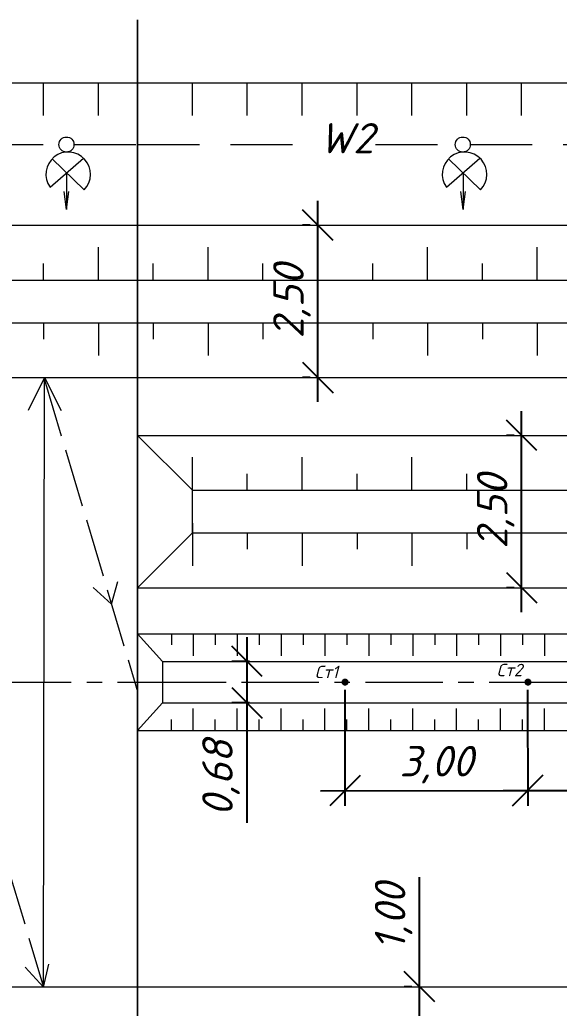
# Model space of a CAD drawing. Header units: millimetres. Extents: x 27137 to 30937, y -4667 to -569.
# Drawn here: x 28498.9 to 28543.2, y -4001.1 to -3920 of the extents above; entities that cross this region are included whole.
import ezdxf

# ---------------------------------------------------------------- set-up
doc = ezdxf.new("R2010")
doc.units = ezdxf.units.MM
doc.header["$LTSCALE"] = 0.4
for name, pattern in [('ACAD_ISO02W100', [15, 12, -3]), ('осевая', [50.8, 31.75, -6.35, 6.35, -6.35]), ('штриховаяX2', [38.1, 25.4, -12.7])]:
    doc.linetypes.add(name, pattern=pattern)
doc.styles.add('Isocpeur', font='isocpeui.ttf', dxfattribs={"height": 2.5})
doc.styles.get("Standard").update_dxf_attribs({"font": 'isocpeui.ttf', "height": 2.5})
doc.dimstyles.new('06', dxfattribs={"dimtxt": 2.5, "dimasz": 2.5, "dimexe": 1.25, "dimexo": 0.625, "dimtad": 1, "dimdec": 0, "dimlfac": 200, "dimtxsty": 'Standard', "dimblk": 'OBLIQUE', "dimcen": 2.5, "dimdle": 2, "dimadec": 0, "dimazin": 0, "dimtfac": 1, "dimtdec": 0, "dimtmove": 0, "dimatfit": 3, "dimldrblk": 'OBLIQUE', "dimfxl": 1, "dimarcsym": 0})

# ---------------------------------------------------------------- blocks, each defined once
blk = doc.blocks.new('_Oblique')
at = {"color": 0, "linetype": 'ByBlock', "lineweight": -2}
blk.add_line((-0.5, -0.5), (0.5, 0.5), dxfattribs=at)
blk = doc.blocks.new('*D221')
at = {"color": 0, "lineweight": -2, "transparency": 16777216}
for p, q in [((28523.366, -3951.368), (28523.366, -3934.868)), ((28522.741, -3936.868), (28522.116, -3936.868)), ((28522.741, -3949.368), (28522.116, -3949.368))]:
    blk.add_line(p, q, dxfattribs=at)
at = {"layer": 'Defpoints', "color": 0, "transparency": 16777216}
for p in [(28523.366, -3936.868), (28523.366, -3936.868), (28523.366, -3949.368)]:
    blk.add_point(p, dxfattribs=at)
at = {"color": 0, "lineweight": -2, "transparency": 16777216, "xscale": 2.5, "yscale": 2.5, "zscale": 2.5}
for p, rotation in [((28523.366, -3936.868), 90), ((28523.366, -3949.368), 270)]:
    blk.add_blockref('_Oblique', p, dxfattribs=dict(at, rotation=rotation))
at = {"color": 0, "lineweight": 15, "transparency": 16777216, "insert": (28521.241, -3943.118), "char_height": 2.5, "attachment_point": 5, "rotation": 90, "style": 'Isocpeur'}
blk.add_mtext('2,50', dxfattribs=at)
blk = doc.blocks.new('*D222')
at = {"color": 0, "lineweight": -2, "transparency": 16777216}
for p, q in [((28525.582, -3975.004), (28525.59, -3984.525)), ((28540.568, -3974.993), (28540.575, -3984.514)), ((28523.589, -3983.276), (28542.574, -3983.262))]:
    blk.add_line(p, q, dxfattribs=at)
at = {"layer": 'Defpoints', "color": 0, "transparency": 16777216}
for p in [(28525.582, -3974.379), (28540.568, -3974.368), (28540.574, -3983.264)]:
    blk.add_point(p, dxfattribs=at)
at = {"color": 0, "lineweight": -2, "transparency": 16777216, "xscale": 2.5, "yscale": 2.5, "zscale": 2.5}
for p, rotation in [((28525.589, -3983.275), 180.0424897581809), ((28540.574, -3983.264), 0.04248975818089688)]:
    blk.add_blockref('_Oblique', p, dxfattribs=dict(at, rotation=rotation))
at = {"color": 0, "lineweight": 15, "transparency": 16777216, "insert": (28533.078, -3979.061), "char_height": 2.5, "attachment_point": 5, "rotation": 0.04249, "style": 'Isocpeur'}
blk.add_mtext('\\P3,00', dxfattribs=at)
blk = doc.blocks.new('*D223')
at = {"color": 0, "lineweight": -2, "transparency": 16777216}
for p, q in [((28540.568, -3974.993), (28540.575, -3984.514)), ((28555.554, -3974.982), (28555.561, -3984.502)), ((28538.574, -3983.265), (28557.56, -3983.251))]:
    blk.add_line(p, q, dxfattribs=at)
at = {"layer": 'Defpoints', "color": 0, "transparency": 16777216}
for p in [(28540.568, -3974.368), (28555.554, -3974.357), (28555.56, -3983.252)]:
    blk.add_point(p, dxfattribs=at)
at = {"color": 0, "lineweight": -2, "transparency": 16777216, "xscale": 2.5, "yscale": 2.5, "zscale": 2.5}
for p, rotation in [((28540.574, -3983.264), 180.0424897581809), ((28555.56, -3983.252), 0.04248975818089688)]:
    blk.add_blockref('_Oblique', p, dxfattribs=dict(at, rotation=rotation))
at = {"color": 0, "lineweight": 15, "transparency": 16777216, "insert": (28548.064, -3979.05), "char_height": 2.5, "attachment_point": 5, "rotation": 0.04249, "style": 'Isocpeur'}
blk.add_mtext('\\P3,00', dxfattribs=at)
blk = doc.blocks.new('*D234')
at = {"color": 0, "lineweight": -2, "transparency": 16777216}
for p, q in [((28540.078, -3968.618), (28540.078, -3952.118)), ((28539.453, -3954.118), (28538.828, -3954.118)), ((28539.453, -3966.618), (28538.828, -3966.618))]:
    blk.add_line(p, q, dxfattribs=at)
at = {"layer": 'Defpoints', "color": 0, "transparency": 16777216}
for p in [(28540.078, -3954.118), (28540.078, -3954.118), (28540.078, -3966.618)]:
    blk.add_point(p, dxfattribs=at)
at = {"color": 0, "lineweight": -2, "transparency": 16777216, "xscale": 2.5, "yscale": 2.5, "zscale": 2.5}
for p, rotation in [((28540.078, -3954.118), 90), ((28540.078, -3966.618), 270)]:
    blk.add_blockref('_Oblique', p, dxfattribs=dict(at, rotation=rotation))
at = {"color": 0, "lineweight": 15, "transparency": 16777216, "insert": (28537.953, -3960.368), "char_height": 2.5, "attachment_point": 5, "rotation": 90, "style": 'Isocpeur'}
blk.add_mtext('2,50', dxfattribs=at)
blk = doc.blocks.new('*D340')
at = {"color": 0, "lineweight": -2, "transparency": 16777216}
for p, q in [((28531.705, -3999.368), (28531.705, -3990.383)), ((28531.08, -3999.368), (28530.455, -3999.368)), ((28531.705, -4006.368), (28531.705, -3999.368)), ((28531.08, -4004.368), (28530.455, -4004.368))]:
    blk.add_line(p, q, dxfattribs=at)
at = {"layer": 'Defpoints', "color": 0, "transparency": 16777216}
for p in [(28531.705, -3999.368), (28531.705, -3999.368), (28531.705, -4004.368)]:
    blk.add_point(p, dxfattribs=at)
at = {"color": 0, "lineweight": -2, "transparency": 16777216, "xscale": 2.5, "yscale": 2.5, "zscale": 2.5}
for p, rotation in [((28531.705, -3999.368), 90), ((28531.705, -4004.368), 270)]:
    blk.add_blockref('_Oblique', p, dxfattribs=dict(at, rotation=rotation))
at = {"color": 0, "lineweight": 15, "transparency": 16777216, "insert": (28529.58, -3993.626), "char_height": 2.5, "attachment_point": 5, "rotation": 90, "style": 'Isocpeur'}
blk.add_mtext('1,00', dxfattribs=at)
blk = doc.blocks.new('*D341')
at = {"color": 0, "lineweight": -2, "transparency": 16777216}
for p, q in [((28517.548, -3970.668), (28517.548, -3976.068)), ((28517.758, -3972.668), (28516.298, -3972.668)), ((28517.758, -3976.068), (28516.298, -3976.068)), ((28517.548, -3976.068), (28517.548, -3985.922))]:
    blk.add_line(p, q, dxfattribs=at)
at = {"layer": 'Defpoints', "color": 0, "transparency": 16777216}
for p in [(28518.383, -3972.668), (28517.548, -3976.068), (28518.383, -3976.068)]:
    blk.add_point(p, dxfattribs=at)
at = {"color": 0, "lineweight": -2, "transparency": 16777216, "xscale": 2.5, "yscale": 2.5, "zscale": 2.5}
for p, rotation in [((28517.548, -3972.668), 90), ((28517.548, -3976.068), 270)]:
    blk.add_blockref('_Oblique', p, dxfattribs=dict(at, rotation=rotation))
at = {"color": 0, "lineweight": 15, "transparency": 16777216, "insert": (28515.423, -3982.245), "char_height": 2.5, "attachment_point": 5, "rotation": 90, "style": 'Isocpeur'}
blk.add_mtext('0,68', dxfattribs=at)

msp = doc.modelspace()

# ---------------------------------------------------------------- hatches: boundary and pattern name
at = {"lineweight": 15}
h = msp.add_hatch(color=256, dxfattribs=at)
h.dxf.hatch_style = 1
h.paths.add_polyline_path([(28525.89, -3974.368), (28525.5983, -3974.368), (28525.3066, -3974.368, 1)])
h.paths.add_polyline_path([(28525.5983, -3974.0763, 0.4142136), (28525.3066, -3974.368), (28525.5983, -3974.368)])
h = msp.add_hatch(color=256, dxfattribs=at)
h.dxf.hatch_style = 1
h.paths.add_polyline_path([(28525.5983, -3974.0763), (28525.5983, -3974.368), (28525.89, -3974.368, 0.4142136)])
h = msp.add_hatch(color=256, dxfattribs=at)
h.dxf.hatch_style = 1
h.paths.add_polyline_path([(28540.8871, -3974.368), (28540.5955, -3974.368), (28540.3038, -3974.368, 1)])
h.paths.add_polyline_path([(28540.5955, -3974.0763, 0.4142136), (28540.3038, -3974.368), (28540.5955, -3974.368)])
h = msp.add_hatch(color=256, dxfattribs=at)
h.dxf.hatch_style = 1
h.paths.add_polyline_path([(28540.5955, -3974.0763), (28540.5955, -3974.368), (28540.8871, -3974.368, 0.4142136)])

# ---------------------------------------------------------------- linework, layer by layer
for p, q in [((28508.5785, -3922.7089), (28508.5785, -3920.0089)), ((28508.5785, -3922.7089), (28508.5785, -3920.0089)), ((28508.5785, -4009.9773), (28508.5785, -3924.5233)), ((28508.5785, -4009.9773), (28508.5785, -3924.5233)), ((28508.5785, -4009.9773), (28508.5785, -3924.5233)), ((28508.5785, -4009.9773), (28508.5785, -3924.5233)), ((28374.8656, -3925.1722), (28909.7171, -3925.1722)), ((28500.8656, -3927.8722), (28500.8656, -3925.1722)), ((28500.8656, -3927.8722), (28500.8656, -3925.1722)), ((28505.3656, -3927.8722), (28505.3656, -3925.1722)), ((28513.0785, -3927.8722), (28513.0785, -3925.1722)), ((28517.5785, -3927.8722), (28517.5785, -3925.1722)), ((28522.0785, -3927.8722), (28522.0785, -3925.1722)), ((28526.5785, -3927.8722), (28526.5785, -3925.1722)), ((28531.0785, -3927.8722), (28531.0785, -3925.1722)), ((28535.5785, -3927.8722), (28535.5785, -3925.1722)), ((28540.0785, -3927.8722), (28540.0785, -3925.1722)), ((28505.3656, -3941.368), (28505.3656, -3938.668)), ((28505.3656, -3941.368), (28505.3656, -3938.668)), ((28514.3656, -3941.368), (28514.3656, -3938.668)), ((28514.3656, -3941.368), (28514.3656, -3938.668)), ((28514.3656, -3941.368), (28514.3656, -3938.668)), ((28523.3656, -3941.368), (28523.3656, -3938.668)), ((28523.3656, -3941.368), (28523.3656, -3938.668)), ((28532.3656, -3941.368), (28532.3656, -3938.668)), ((28532.3656, -3941.368), (28532.3656, -3938.668)), ((28532.3656, -3941.368), (28532.3656, -3938.668)), ((28541.3656, -3941.368), (28541.3656, -3938.668)), ((28541.3656, -3941.368), (28541.3656, -3938.668)), ((28500.8656, -3941.368), (28500.8656, -3940.018)), ((28509.8656, -3941.368), (28509.8656, -3940.018)), ((28518.8656, -3941.368), (28518.8656, -3940.018)), ((28527.8656, -3941.368), (28527.8656, -3940.018)), ((28536.8656, -3941.368), (28536.8656, -3940.018)), ((28500.8656, -3944.868), (28500.8656, -3946.218)), ((28505.3656, -3944.868), (28505.3656, -3947.568)), ((28505.3656, -3944.868), (28505.3656, -3947.568)), ((28505.3656, -3944.868), (28505.3656, -3947.568)), ((28505.3656, -3944.868), (28505.3656, -3947.568)), ((28509.8656, -3944.868), (28509.8656, -3946.218)), ((28514.3656, -3944.868), (28514.3656, -3947.568)), ((28514.3656, -3944.868), (28514.3656, -3947.568)), ((28514.3656, -3944.868), (28514.3656, -3947.568)), ((28518.8656, -3944.868), (28518.8656, -3946.218)), ((28523.3656, -3944.868), (28523.3656, -3947.568)), ((28523.3656, -3944.868), (28523.3656, -3947.568)), ((28523.3656, -3944.868), (28523.3656, -3947.568)), ((28523.3656, -3944.868), (28523.3656, -3947.568)), ((28527.8656, -3944.868), (28527.8656, -3946.218)), ((28532.3656, -3944.868), (28532.3656, -3947.568)), ((28532.3656, -3944.868), (28532.3656, -3947.568)), ((28532.3656, -3944.868), (28532.3656, -3947.568)), ((28536.8656, -3944.868), (28536.8656, -3946.218)), ((28541.3656, -3944.868), (28541.3656, -3947.568)), ((28541.3656, -3944.868), (28541.3656, -3947.568)), ((28541.3656, -3944.868), (28541.3656, -3947.568)), ((28541.3656, -3944.868), (28541.3656, -3947.568)), ((28500.9503, -3949.368), (28499.6003, -3952.068)), ((28500.9503, -3949.368), (28502.3003, -3952.068)), ((28508.5785, -3954.118), (28513.0785, -3958.618)), ((28513.0785, -3958.618), (28513.0785, -3955.918)), ((28513.0785, -3958.618), (28513.0785, -3955.918)), ((28513.0785, -3958.618), (28513.0785, -3955.918)), ((28513.0785, -3958.618), (28513.0785, -3955.918)), ((28522.0785, -3958.618), (28522.0785, -3955.918)), ((28522.0785, -3958.618), (28522.0785, -3955.918)), ((28531.0785, -3958.618), (28531.0785, -3955.918)), ((28531.0785, -3958.618), (28531.0785, -3955.918)), ((28531.0785, -3958.618), (28531.0785, -3955.918)), ((28540.0785, -3958.618), (28540.0785, -3955.918)), ((28540.0785, -3958.618), (28540.0785, -3955.918)), ((28540.0785, -3958.618), (28540.0785, -3955.918)), ((28540.0785, -3958.618), (28540.0785, -3955.918)), ((28540.0785, -3958.618), (28540.0785, -3955.918)), ((28517.5785, -3958.618), (28517.5785, -3957.268)), ((28526.5785, -3958.618), (28526.5785, -3957.268)), ((28535.5785, -3958.618), (28535.5785, -3957.268)), ((28513.0785, -3961.318), (28513.0785, -3964.018)), ((28513.0785, -3962.118), (28508.5785, -3966.618)), ((28513.0785, -3962.118), (28513.0785, -3964.818)), ((28513.0785, -3962.118), (28513.0785, -3964.818)), ((28513.0785, -3962.118), (28513.0785, -3964.818)), ((28513.0785, -3962.118), (28513.0785, -3964.818)), ((28517.5785, -3962.118), (28517.5785, -3963.468)), ((28522.0785, -3962.118), (28522.0785, -3964.818)), ((28522.0785, -3962.118), (28522.0785, -3964.818)), ((28526.5785, -3962.118), (28526.5785, -3963.468)), ((28531.0785, -3962.118), (28531.0785, -3964.818)), ((28531.0785, -3962.118), (28531.0785, -3964.818)), ((28531.0785, -3962.118), (28531.0785, -3964.818)), ((28535.5785, -3962.118), (28535.5785, -3963.468)), ((28540.0785, -3962.118), (28540.0785, -3964.818)), ((28540.0785, -3962.118), (28540.0785, -3964.818)), ((28540.0785, -3962.118), (28540.0785, -3964.818)), ((28540.0785, -3962.118), (28540.0785, -3964.818)), ((28540.0785, -3962.118), (28540.0785, -3964.818)), ((28506.4463, -3967.9806), (28506.9626, -3966.1014)), ((28511.3482, -3970.398), (28511.3482, -3971.298)), ((28513.1482, -3970.398), (28513.1482, -3972.198)), ((28514.9482, -3970.398), (28514.9482, -3971.298)), ((28514.9482, -3970.398), (28514.9482, -3971.298)), ((28516.7482, -3970.398), (28516.7482, -3972.198)), ((28516.7482, -3970.398), (28516.7482, -3972.198)), ((28516.7482, -3970.398), (28516.7482, -3972.198)), ((28518.5482, -3970.398), (28518.5482, -3971.298)), ((28518.5482, -3970.398), (28518.5482, -3971.298)), ((28520.3482, -3970.398), (28520.3482, -3972.198)), ((28520.3482, -3970.398), (28520.3482, -3972.198)), ((28520.3482, -3970.398), (28520.3482, -3972.198)), ((28522.1482, -3970.398), (28522.1482, -3971.298)), ((28522.1482, -3970.398), (28522.1482, -3971.298)), ((28523.9482, -3970.398), (28523.9482, -3972.198)), ((28523.9482, -3970.398), (28523.9482, -3972.198)), ((28523.9482, -3970.398), (28523.9482, -3972.198)), ((28525.7482, -3970.398), (28525.7482, -3971.298)), ((28525.7482, -3970.398), (28525.7482, -3971.298)), ((28527.5482, -3970.398), (28527.5482, -3972.198)), ((28527.5482, -3970.398), (28527.5482, -3972.198)), ((28527.5482, -3970.398), (28527.5482, -3972.198)), ((28529.3482, -3970.398), (28529.3482, -3971.298)), ((28529.3482, -3970.398), (28529.3482, -3971.298)), ((28531.1482, -3970.398), (28531.1482, -3972.198)), ((28531.1482, -3970.398), (28531.1482, -3972.198)), ((28531.1482, -3970.398), (28531.1482, -3972.198)), ((28532.9482, -3970.398), (28532.9482, -3971.298)), ((28532.9482, -3970.398), (28532.9482, -3971.298)), ((28534.7482, -3970.398), (28534.7482, -3972.198)), ((28534.7482, -3970.398), (28534.7482, -3972.198)), ((28534.7482, -3970.398), (28534.7482, -3972.198)), ((28536.5482, -3970.398), (28536.5482, -3971.298)), ((28536.5482, -3970.398), (28536.5482, -3971.298)), ((28538.3482, -3970.398), (28538.3482, -3972.198)), ((28538.3482, -3970.398), (28538.3482, -3972.198)), ((28538.3482, -3970.398), (28538.3482, -3972.198)), ((28540.1482, -3970.398), (28540.1482, -3971.298)), ((28540.1482, -3970.398), (28540.1482, -3971.298)), ((28541.9482, -3970.398), (28541.9482, -3972.198)), ((28541.9482, -3970.398), (28541.9482, -3972.198)), ((28541.9482, -3970.398), (28541.9482, -3972.198)), ((28513.1482, -3978.338), (28513.1482, -3976.538)), ((28516.7482, -3978.338), (28516.7482, -3976.538)), ((28516.7482, -3978.338), (28516.7482, -3976.538)), ((28516.7482, -3978.338), (28516.7482, -3976.538)), ((28520.3482, -3978.338), (28520.3482, -3976.538)), ((28520.3482, -3978.338), (28520.3482, -3976.538)), ((28520.3482, -3978.338), (28520.3482, -3976.538)), ((28523.9482, -3978.338), (28523.9482, -3976.538)), ((28523.9482, -3978.338), (28523.9482, -3976.538)), ((28523.9482, -3978.338), (28523.9482, -3976.538)), ((28527.5482, -3978.338), (28527.5482, -3976.538)), ((28527.5482, -3978.338), (28527.5482, -3976.538)), ((28527.5482, -3978.338), (28527.5482, -3976.538)), ((28531.1482, -3978.338), (28531.1482, -3976.538)), ((28531.1482, -3978.338), (28531.1482, -3976.538)), ((28531.1482, -3978.338), (28531.1482, -3976.538)), ((28534.7482, -3978.338), (28534.7482, -3976.538)), ((28534.7482, -3978.338), (28534.7482, -3976.538)), ((28534.7482, -3978.338), (28534.7482, -3976.538)), ((28538.3482, -3978.338), (28538.3482, -3976.538)), ((28538.3482, -3978.338), (28538.3482, -3976.538)), ((28538.3482, -3978.338), (28538.3482, -3976.538)), ((28541.9482, -3978.338), (28541.9482, -3976.538)), ((28541.9482, -3978.338), (28541.9482, -3976.538)), ((28541.9482, -3978.338), (28541.9482, -3976.538)), ((28511.3482, -3978.338), (28511.3482, -3977.438)), ((28514.9482, -3978.338), (28514.9482, -3977.438)), ((28514.9482, -3978.338), (28514.9482, -3977.438)), ((28518.5482, -3978.338), (28518.5482, -3977.438)), ((28518.5482, -3978.338), (28518.5482, -3977.438)), ((28522.1482, -3978.338), (28522.1482, -3977.438)), ((28522.1482, -3978.338), (28522.1482, -3977.438)), ((28525.7482, -3978.338), (28525.7482, -3977.438)), ((28525.7482, -3978.338), (28525.7482, -3977.438)), ((28529.3482, -3978.338), (28529.3482, -3977.438)), ((28529.3482, -3978.338), (28529.3482, -3977.438)), ((28532.9482, -3978.338), (28532.9482, -3977.438)), ((28532.9482, -3978.338), (28532.9482, -3977.438)), ((28536.5482, -3978.338), (28536.5482, -3977.438)), ((28536.5482, -3978.338), (28536.5482, -3977.438)), ((28540.1482, -3978.338), (28540.1482, -3977.438)), ((28540.1482, -3978.338), (28540.1482, -3977.438)), ((28500.8655, -3999.3934), (28501.3063, -3997.5143)), ((28508.5785, -3999.2458), (28508.5785, -4009.9773))]:
    msp.add_line(p, q, dxfattribs=at)
at = {"lineweight": 15, "ltscale": 0.5}
for p, q in [((28508.5785, -3920.0089), (28508.5785, -4025.0959)), ((28508.5785, -3925.0905), (28508.5785, -3920.0905)), ((28501.4044, -3933.7549), (28504.1385, -3931.3561)), ((28504.1959, -3933.9624), (28501.5786, -3931.4125)), ((28533.9158, -3933.7548), (28536.6499, -3931.3561)), ((28536.7072, -3933.9624), (28534.0899, -3931.4125)), ((28502.7611, -3932.5646), (28502.7611, -3935.5756)), ((28535.2725, -3932.5646), (28535.2725, -3935.5756)), ((28502.7611, -3935.5756), (28502.567, -3934.1057)), ((28502.7611, -3935.5756), (28502.9526, -3934.1093)), ((28535.2725, -3935.5756), (28535.0783, -3934.1056)), ((28535.2725, -3935.5756), (28535.4639, -3934.1093)), ((28406.2709, -3936.868), (28776.0043, -3936.868)), ((28379.3656, -3941.368), (28776.0043, -3941.368)), ((28379.3656, -3944.868), (28776.0043, -3944.868)), ((28374.8656, -3949.368), (28525.2201, -3949.368)), ((28500.8656, -3999.368), (28500.9503, -3949.368)), ((28508.5785, -3949.368), (28508.5785, -3954.118)), ((28525.2201, -3949.368), (28776.0043, -3949.368)), ((28508.5785, -3954.118), (28521.1215, -3954.118)), ((28508.5785, -3966.618), (28508.5785, -3954.118)), ((28508.5785, -3954.118), (28539.9838, -3954.118)), ((28539.9838, -3954.118), (28562.5785, -3954.118)), ((28513.0785, -3962.118), (28513.0785, -3958.618)), ((28513.0785, -3958.618), (28558.0785, -3958.618)), ((28513.0785, -3962.118), (28558.0785, -3962.118)), ((28508.5785, -3966.618), (28516.1632, -3966.618)), ((28508.5785, -3966.618), (28562.5785, -3966.618)), ((28508.5785, -3972.668), (28508.5785, -3970.398)), ((28508.5785, -3970.398), (28562.6071, -3970.398)), ((28510.6115, -3972.668), (28508.5785, -3970.398)), ((28508.5785, -3974.368), (28508.5785, -3972.668)), ((28510.6115, -3972.668), (28560.5907, -3972.668)), ((28510.6115, -3972.668), (28510.6115, -3976.068)), ((28508.5785, -3974.368), (28508.5785, -3976.068)), ((28510.6115, -3974.368), (28512.1115, -3974.368)), ((28510.6115, -3974.368), (28515.6115, -3974.368)), ((28508.5785, -3976.068), (28508.5785, -3978.338)), ((28510.6115, -3976.068), (28508.5785, -3978.338)), ((28510.6115, -3976.068), (28560.5907, -3976.068)), ((28508.5785, -3978.338), (28562.6238, -3978.338)), ((28374.8656, -3999.368), (28909.7171, -3999.368))]:
    msp.add_line(p, q, dxfattribs=at)
at = {"linetype": 'штриховаяX2', "lineweight": 15, "ltscale": 0.5}
for p, q in [((28472.9033, -3930.2399), (28502.1301, -3930.2399)), ((28503.3633, -3930.2399), (28508.5785, -3930.2399)), ((28508.5785, -3930.2399), (28522.101, -3930.2399)), ((28528.1031, -3930.2399), (28534.6365, -3930.2399)), ((28535.8697, -3930.2399), (28585.2072, -3930.2399))]:
    msp.add_line(p, q, dxfattribs=at)
at = {"linetype": 'ACAD_ISO02W100', "lineweight": 15}
for p, q in [((28485.9503, -3949.368), (28500.8655, -3999.3934)), ((28500.95, -3949.5459), (28508.5785, -3975.1317)), ((28506.4463, -3967.9806), (28504.9312, -3966.6032)), ((28500.8655, -3999.3934), (28499.3504, -3997.7539))]:
    msp.add_line(p, q, dxfattribs=at)
at = {"linetype": 'осевая', "lineweight": 15, "ltscale": 0.5}
msp.add_line((28374.8656, -3974.368), (28776.0043, -3974.368), dxfattribs=at)
at = {"lineweight": 15, "ltscale": 0.5}
for centre in [(28502.7467, -3930.2491), (28535.2531, -3930.2491)]:
    msp.add_circle(centre, 0.6167, dxfattribs=at)
for centre in [(28502.8873, -3932.6875), (28535.3986, -3932.6874)]:
    msp.add_arc(centre, 1.8271, 315.74633, 215.748105, dxfattribs=at)

# ---------------------------------------------------------------- texts
at = {"linetype": 'штриховаяX2', "lineweight": 15, "insert": (28523.4851, -3928.487), "char_height": 2.48181, "attachment_point": 1, "style": 'Isocpeur'}
msp.add_mtext_dynamic_manual_height_columns('W2', width=3.719358, gutter_width=12.5, heights=[0], dxfattribs=at)
at = {"linetype": 'ACAD_ISO02W100', "lineweight": 15, "char_height": 1.02403, "attachment_point": 1, "style": 'Isocpeur'}
for s, insert in [('Ст1', (28523.115, -3973.017)), ('Ст2', (28538.0339, -3972.8614))]:
    msp.add_mtext_dynamic_manual_height_columns(s, width=8.608704, gutter_width=12.5, heights=[0], dxfattribs=dict(at, insert=insert))

# ---------------------------------------------------------------- dimensions: what is measured, and where the dimension line sits
at = {"lineweight": 15}
for p1, p2, distance, text, picture, middle in [((28523.3656, -3949.368), (28523.3656, -3936.868), 0, '2,50', '*D221', (28521.2406, -3943.118)), ((28540.0785, -3966.618), (28540.0785, -3954.118), 0, '2,50', '*D234', (28537.9535, -3960.368)), ((28518.3826, -3972.668), (28518.3826, -3976.068), -0.8345, '0,68', '*D341', (28515.4231, -3982.2451)), ((28525.582, -3974.3791), (28540.5678, -3974.368), -8.8956, '\\P3,00', '*D222', (28533.0784, -3979.0608)), ((28540.5678, -3974.368), (28555.5536, -3974.3569), -8.8956, '\\P3,00', '*D223', (28548.0642, -3979.0497)), ((28531.7053, -4004.368), (28531.7053, -3999.368), 0, '1,00', '*D340', (28529.5803, -3993.6256))]:
    dim = msp.add_aligned_dim(p1=p1, p2=p2, distance=distance, text=text, dimstyle='06', override={"dimtxsty": 'Isocpeur'}, dxfattribs=at)
    dim.commit()
    dim.dimension.update_dxf_attribs({"geometry": picture, "text_midpoint": middle})

doc.saveas('drawing.dxf')
